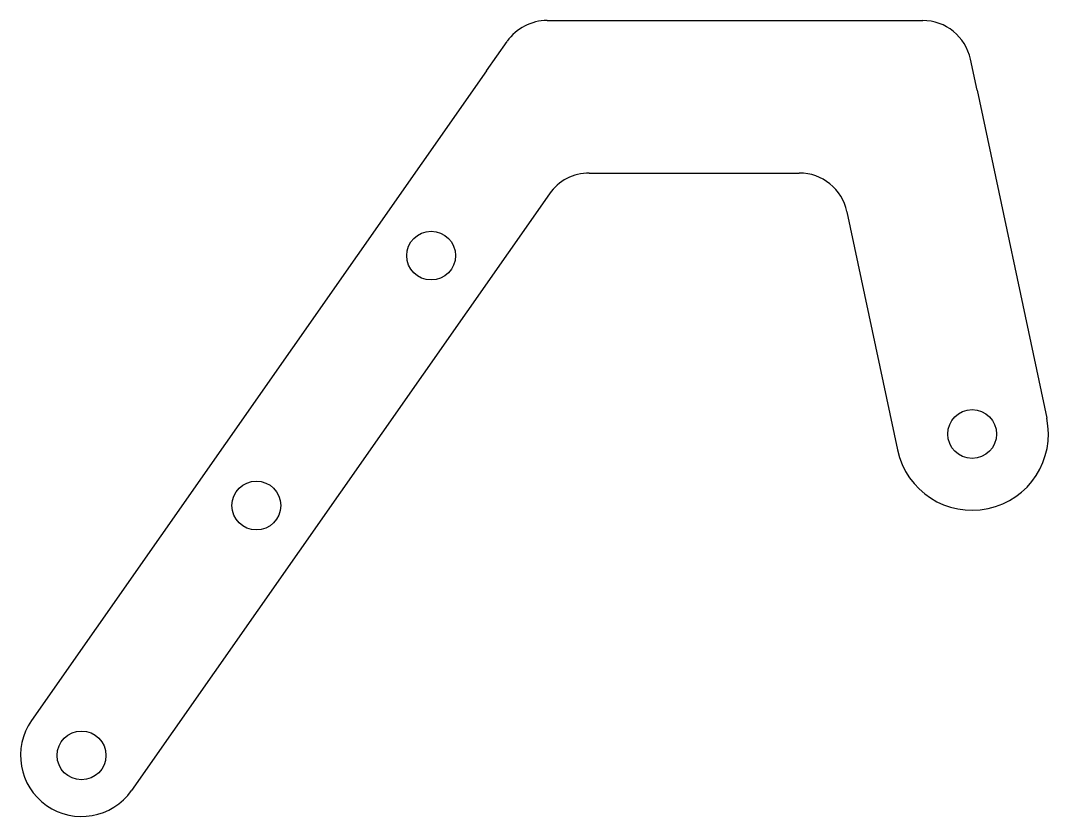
# Model space of a CAD drawing. Header units: millimetres. Extents: x 2816 to 2984, y 1333 to 1464.
import ezdxf

# ---------------------------------------------------------------- set-up
doc = ezdxf.new("R2010")
doc.units = ezdxf.units.MM

msp = doc.modelspace()

# ---------------------------------------------------------------- linework, layer by layer
for p, q in [((2901.87, 1463.98), (2960.11, 1463.98)), ((2960.11, 1463.98), (2963.43, 1463.98)), ((2891.92, 1455.71), (2895.32, 1460.56)), ((2972.34, 1452.57), (2971.26, 1457.64)), ((2891.92, 1455.71), (2817.35, 1349.22)), ((2972.34, 1452.57), (2983.77, 1398.78)), ((2908.78, 1438.98), (2943.19, 1438.98)), ((2902.23, 1435.56), (2833.74, 1337.75)), ((2951.02, 1432.64), (2959.32, 1393.58))]:
    msp.add_line(p, q)
for centre in [(2882.85, 1425.44), (2971.54, 1396.18), (2854.2, 1384.46), (2825.54, 1343.49)]:
    msp.add_circle(centre, 4)
for centre, radius, start, end in [((2901.87, 1455.98), 8, 90, 145), ((2963.43, 1455.98), 8, 12, 90), ((2908.78, 1430.98), 8, 90, 145), ((2943.19, 1430.98), 8, 12, 90), ((2971.54, 1396.18), 12.5, 192, 12), ((2825.54, 1343.49), 10, 145, 325)]:
    msp.add_arc(centre, radius, start, end)

doc.saveas('drawing.dxf')
